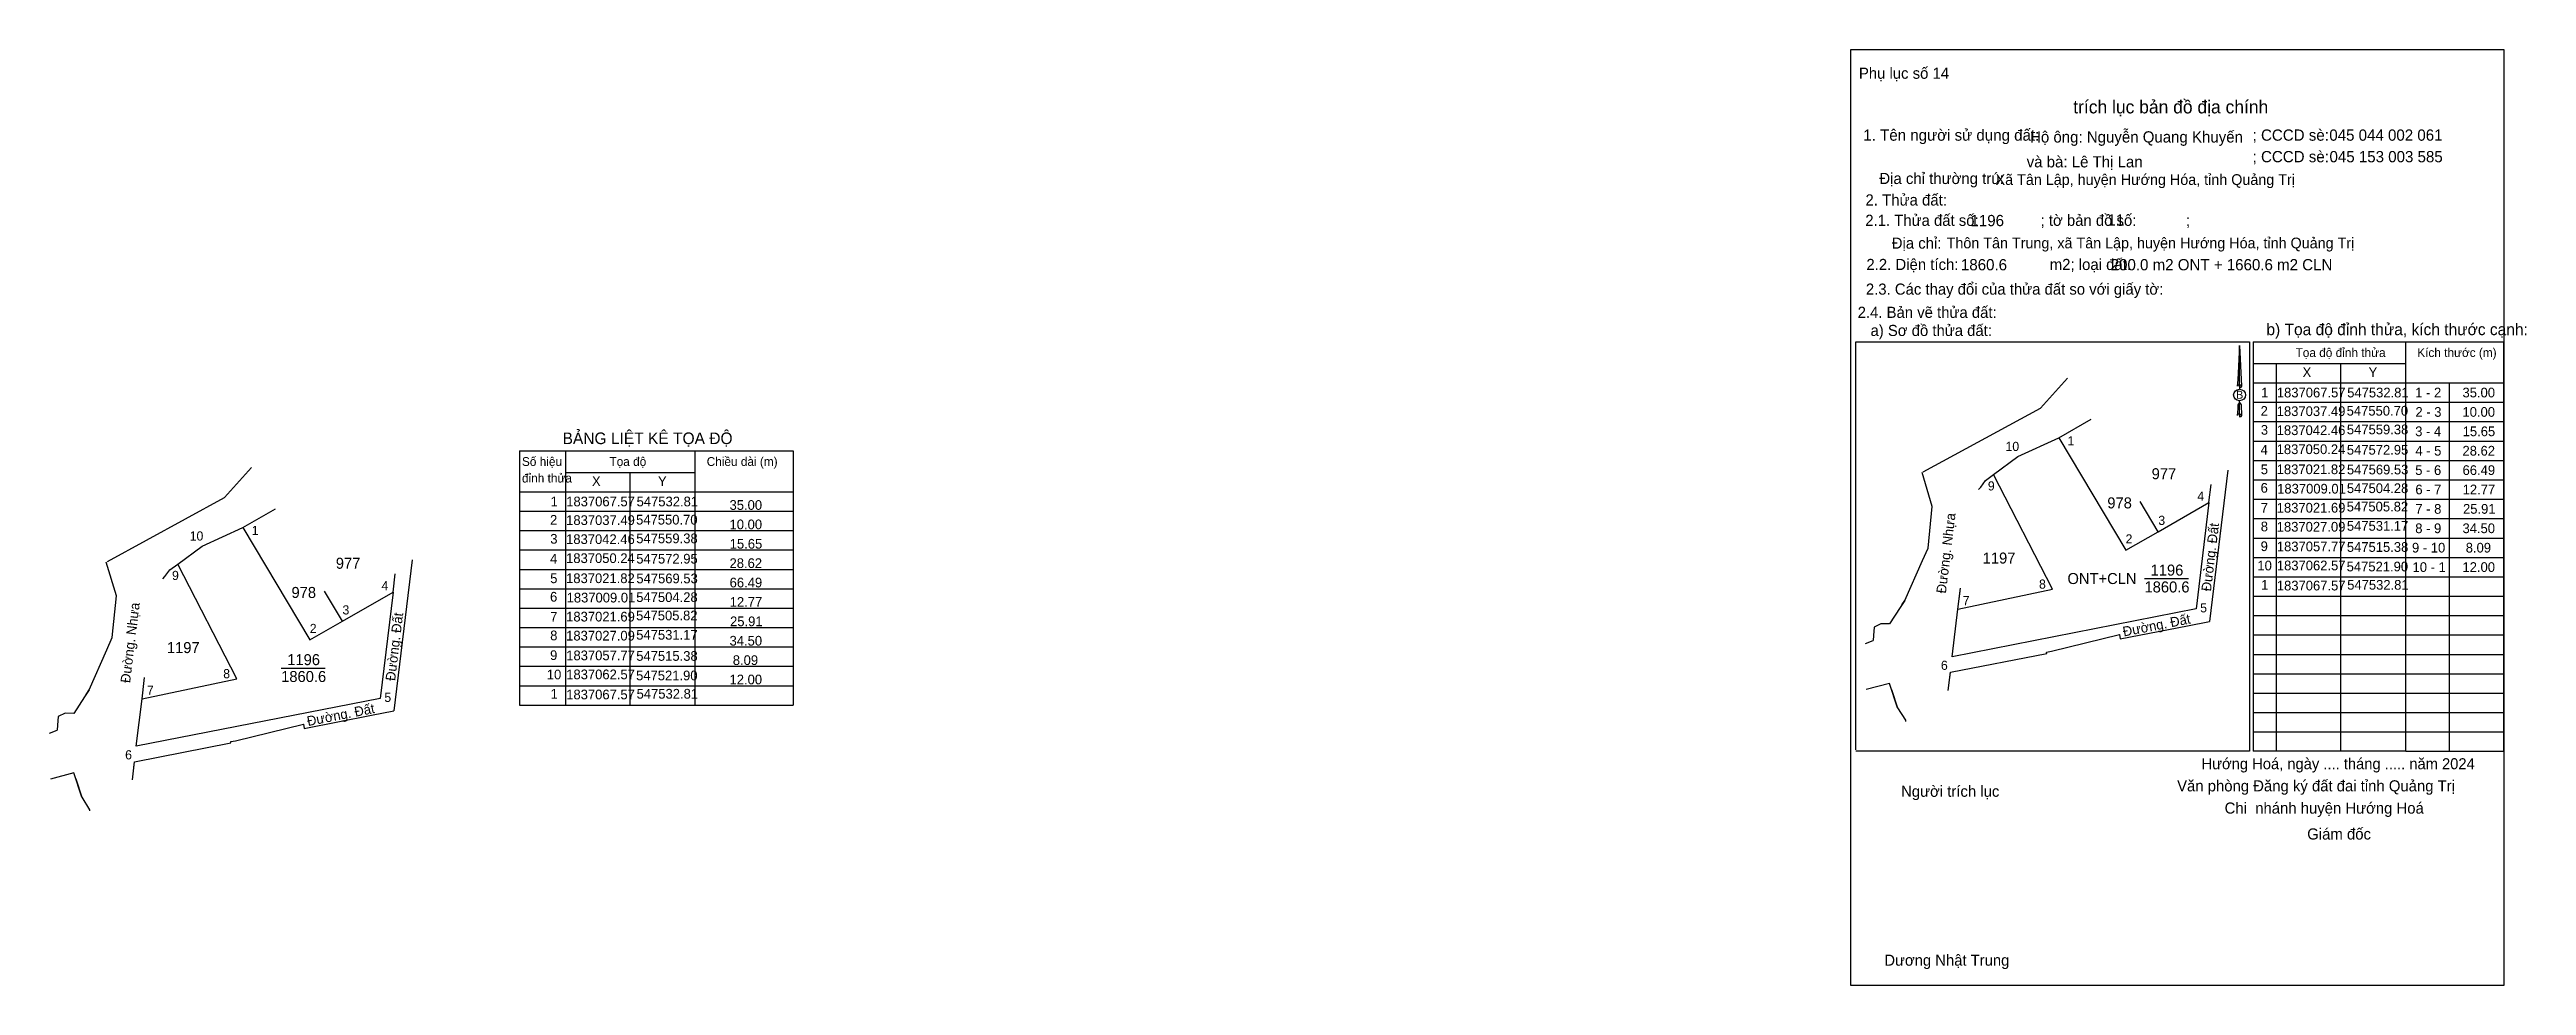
# Model space of a CAD drawing. Extents: x 546996 to 547658, y 1836921 to 1837171.
import ezdxf

# ---------------------------------------------------------------- set-up
doc = ezdxf.new("R2010")
doc.units = 0
for name, color, linetype in [('Level 1', 7, 'Continuous'), ('Level 10', 7, 'Continuous'), ('Level 13', 7, 'Continuous'), ('Level 23', 7, 'Continuous'), ('Level 27', 7, 'Continuous'), ('Level 3', 7, 'Continuous'), ('Level 36', 7, 'Continuous'), ('Level 40', 7, 'Continuous'), ('Level 42', 7, 'Continuous'), ('Level 49', 7, 'Continuous'), ('Level 52', 7, 'Continuous'), ('Level 53', 7, 'Continuous'), ('Level 6', 7, 'Continuous'), ('Level 7', 7, 'Continuous'), ('Level 8', 7, 'Continuous'), ('Level 9', 7, 'Continuous')]:
    doc.layers.add(name, color=color, linetype=linetype)

msp = doc.modelspace()

# ---------------------------------------------------------------- linework, layer by layer
at = {"layer": 'Level 1'}
for p, q in [((547625.61, 1836983.7), (547625.61, 1837093.26)), ((547625.61, 1837093.26), (547651.76, 1837093.26)), ((547651.76, 1837093.26), (547651.76, 1836983.7)), ((547584.89, 1837087.47), (547625.61, 1837087.47)), ((547584.75, 1837082.28), (547651.76, 1837082.28)), ((547637.23, 1837082.28), (547637.23, 1836983.7)), ((547584.75, 1837077.09), (547651.76, 1837077.09)), ((547584.75, 1837071.9), (547651.76, 1837071.9)), ((547584.75, 1837066.71), (547651.76, 1837066.71)), ((547584.75, 1837061.53), (547651.76, 1837061.53)), ((547584.75, 1837056.34), (547651.76, 1837056.34)), ((547584.75, 1837051.15), (547651.76, 1837051.15)), ((547584.75, 1837045.96), (547651.76, 1837045.96)), ((547584.75, 1837040.77), (547651.76, 1837040.77)), ((547584.75, 1837035.59), (547651.76, 1837035.59)), ((547584.75, 1837030.4), (547651.76, 1837030.4)), ((547584.75, 1837025.21), (547651.76, 1837025.21)), ((547584.75, 1837020.02), (547651.76, 1837020.02)), ((547584.75, 1837014.83), (547651.76, 1837014.83)), ((547584.75, 1837009.64), (547651.76, 1837009.64)), ((547584.75, 1837004.46), (547651.76, 1837004.46)), ((547584.75, 1836999.27), (547651.76, 1836999.27)), ((547584.75, 1836994.08), (547651.76, 1836994.08)), ((547584.75, 1836988.89), (547651.76, 1836988.89)), ((547625.61, 1836983.7), (547651.76, 1836983.7))]:
    msp.add_line(p, q, dxfattribs=at)
at = {"layer": 'Level 10'}
for p, q in [((547578.03, 1837058.92), (547573.15, 1837018.46)), ((547490.41, 1837022.19), (547487.56, 1837017.79)), ((547491.64, 1837024.09), (547490.41, 1837022.19)), ((547481.09, 1837012.52), (547483.16, 1837013.35)), ((547483.25, 1837014.66), (547483.16, 1837013.35)), ((547483.4, 1837016.94), (547483.25, 1837014.66)), ((547485.25, 1837017.82), (547483.4, 1837016.94)), ((547487.56, 1837017.79), (547485.25, 1837017.82)), ((547487.58, 1837001.86), (547481.34, 1837000.24)), ((547489.7, 1836995.37), (547487.58, 1837001.86))]:
    msp.add_line(p, q, dxfattribs=at)
msp.add_lwpolyline([(547505.82, 1837021.69), (547531.17, 1837027.09), (547515.38, 1837057.77), (547521.9, 1837062.57), (547532.81, 1837067.57), (547550.7, 1837037.49), (547559.38, 1837042.46), (547572.95, 1837050.24), (547569.53, 1837021.82), (547504.28, 1837009.01)], close=True, dxfattribs=at)
at = {"layer": 'Level 13'}
msp.add_line((547527.9, 1837075.54), (547535.12, 1837083.56), dxfattribs=at)
msp.add_lwpolyline([(547477.23, 1837171.47), (547651.86, 1837171.47), (547651.86, 1836921.04), (547477.23, 1836921.04)], close=True, dxfattribs=at)
at = {"layer": 'Level 23'}
msp.add_line((547496.57, 1837058.44), (547527.91, 1837075.54), dxfattribs=at)
for points in [[(547511.36, 1837053.77), (547511.95, 1837054.41), (547513.24, 1837056.19), (547515.38, 1837057.77), (547521.9, 1837062.57)], [(547490.86, 1837022.88), (547491.64, 1837024.09), (547496.39, 1837034.78), (547497.85, 1837038.08), (547498.96, 1837049.24), (547496.26, 1837058.27)], [(547569.53, 1837021.82), (547504.28, 1837009.01), (547505.82, 1837021.69), (547506.51, 1837027.36)], [(547529.53, 1837010.23), (547530.84, 1837010.49), (547549.03, 1837014.93), (547549.09, 1837014.94)], [(547549.03, 1837014.93), (547549.19, 1837013.75), (547567.2, 1837017.29), (547573.15, 1837018.46)], [(547549.03, 1837014.93), (547549.19, 1837013.75), (547567.2, 1837017.29), (547573.15, 1837018.46)], [(547503.24, 1837000), (547503.82, 1837004.85), (547529.6, 1837009.91), (547529.53, 1837010.23)], [(547503.65, 1837003.38), (547503.82, 1837004.85), (547529.6, 1837009.91), (547529.53, 1837010.23)], [(547488.1, 1837000.27), (547489.7, 1836995.37), (547491.79, 1836992.04), (547491.8, 1836991.7)]]:
    msp.add_lwpolyline(points, dxfattribs=at)
at = {"layer": 'Level 27'}
for p, q in [((547532.81, 1837067.57), (547541.48, 1837072.54)), ((547572.95, 1837050.24), (547573.54, 1837055.11)), ((547559.38, 1837042.46), (547554.59, 1837050.51)), ((547505.82, 1837021.69), (547506.41, 1837026.56))]:
    msp.add_line(p, q, dxfattribs=at)
at = {"layer": 'Level 3'}
for p, q in [((547478.57, 1837093.26), (547583.77, 1837093.26)), ((547478.57, 1836984.1), (547478.57, 1837093.26)), ((547583.77, 1837093.26), (547583.77, 1836983.7)), ((547584.75, 1837093.26), (547584.75, 1836983.7)), ((547584.75, 1837093.26), (547625.61, 1837093.26)), ((547590.92, 1837087.47), (547590.92, 1836983.7)), ((547608.1, 1837087.47), (547608.1, 1836983.7)), ((547583.77, 1836983.7), (547478.57, 1836983.7)), ((547625.61, 1836983.7), (547584.75, 1836983.7))]:
    msp.add_line(p, q, dxfattribs=at)
at = {"layer": 'Level 40'}
for p, q in [((547581.16, 1837092.25), (547580.66, 1837083.11)), ((547581.16, 1837092.25), (547581.71, 1837081.42)), ((547581.16, 1837092.25), (547581.71, 1837081.42)), ((547581.16, 1837081.78), (547581.16, 1837092.25)), ((547581.16, 1837092.25), (547581.71, 1837081.42)), ((547580.66, 1837083.11), (547580.54, 1837081.42)), ((547581.16, 1837081.78), (547581.16, 1837081.38)), ((547581.16, 1837081.38), (547581.16, 1837081.07)), ((547581.16, 1837081.07), (547581.16, 1837080.65)), ((547581.16, 1837081.07), (547581.16, 1837080.65)), ((547581.16, 1837081.07), (547581.16, 1837080.65)), ((547581.71, 1837081.42), (547581.71, 1837081.42)), ((547580.66, 1837075.3), (547580.54, 1837073.59)), ((547580.69, 1837076.4), (547580.66, 1837075.3)), ((547581.16, 1837077.01), (547580.69, 1837076.4)), ((547581.16, 1837077.01), (547581.16, 1837077.49)), ((547581.16, 1837077.01), (547581.16, 1837077.49)), ((547581.16, 1837077.01), (547581.16, 1837077.49)), ((547581.16, 1837077.01), (547581.59, 1837076.4)), ((547581.16, 1837077.01), (547581.59, 1837076.4)), ((547581.16, 1837077.01), (547581.59, 1837076.4)), ((547581.16, 1837073.95), (547581.16, 1837077.01)), ((547581.16, 1837073.95), (547581.16, 1837073.52)), ((547581.16, 1837073.52), (547581.16, 1837073.22)), ((547581.59, 1837076.4), (547581.71, 1837073.59)), ((547581.59, 1837076.4), (547581.71, 1837073.59)), ((547581.59, 1837076.4), (547581.71, 1837073.59)), ((547581.71, 1837073.59), (547581.71, 1837073.59))]:
    msp.add_line(p, q, dxfattribs=at)
msp.add_ellipse((547581.16, 1837079.04), major_axis=(1.61, 0), ratio=0.952727, dxfattribs=at)
for centre, start_param, end_param in [((547581.16, 1837081.4), 1.570796, 3.074452), ((547581.16, 1837081.4), 0.067141, 1.570796), ((547581.16, 1837081.4), 4.712389, 6.283185), ((547581.16, 1837073.56), 2.491069, 3.074278), ((547581.16, 1837073.56), 1.570796, 2.491069), ((547581.16, 1837073.56), 0.067141, 1.570796), ((547581.16, 1837073.56), 4.712389, 6.283185)]:
    msp.add_ellipse(centre, major_axis=(0.591, 0), ratio=0.614131, start_param=start_param, end_param=end_param, dxfattribs=at)
at = {"layer": 'Level 53'}
for p, q in [((547477.23, 1837171.47), (547477.23, 1837171.47)), ((547651.85, 1836921.04), (547651.85, 1836921.04))]:
    msp.add_line(p, q, dxfattribs=at)
at = {"layer": 'Level 7'}
for p, q in [((547042.35, 1837051.58), (547049.57, 1837059.6)), ((547121.17, 1837064.12), (547168.2, 1837064.12)), ((547121.17, 1837064.12), (547121.17, 1836996.06)), ((547133.51, 1837064.12), (547133.51, 1836996.06)), ((547168.2, 1837064.12), (547194.35, 1837064.12)), ((547168.2, 1836996.06), (547168.2, 1837064.12)), ((547194.35, 1837064.12), (547194.35, 1836996.06)), ((547121.17, 1837053.13), (547194.35, 1837053.13)), ((547133.51, 1837058.32), (547168.2, 1837058.32)), ((547150.69, 1837058.32), (547150.69, 1836996.06)), ((547011.02, 1837034.48), (547042.36, 1837051.58)), ((547047.25, 1837043.61), (547055.93, 1837048.58)), ((547121.17, 1837047.95), (547194.35, 1837047.95)), ((547121.17, 1837042.76), (547194.35, 1837042.76)), ((547092.48, 1837034.96), (547087.6, 1836994.5)), ((547121.17, 1837037.57), (547194.35, 1837037.57)), ((547073.83, 1837018.5), (547069.04, 1837026.56)), ((547087.4, 1837026.28), (547087.99, 1837031.15)), ((547121.17, 1837032.38), (547194.35, 1837032.38)), ((547121.17, 1837027.19), (547194.35, 1837027.19)), ((547121.17, 1837022), (547194.35, 1837022)), ((547121.17, 1837016.82), (547194.35, 1837016.82)), ((547121.17, 1837011.63), (547194.35, 1837011.63)), ((547121.17, 1837006.44), (547194.35, 1837006.44)), ((547006.09, 1837000.13), (547004.86, 1836998.23)), ((547020.27, 1836997.73), (547020.86, 1837002.6)), ((547057.47, 1837005.97), (547069.27, 1837005.97)), ((547121.17, 1837001.25), (547194.35, 1837001.25)), ((546997.85, 1836992.98), (546997.7, 1836990.7)), ((546999.7, 1836993.86), (546997.85, 1836992.98)), ((547002.01, 1836993.83), (546999.7, 1836993.86)), ((547004.86, 1836998.23), (547002.01, 1836993.83)), ((547121.17, 1836996.06), (547194.35, 1836996.06)), ((546995.53, 1836988.56), (546997.61, 1836989.39)), ((546997.7, 1836990.7), (546997.61, 1836989.39)), ((547002.03, 1836977.9), (546995.79, 1836976.28)), ((547004.15, 1836971.41), (547002.03, 1836977.9))]:
    msp.add_line(p, q, dxfattribs=at)
msp.add_lwpolyline([(547020.27, 1836997.73), (547045.62, 1837003.13), (547029.83, 1837033.81), (547036.35, 1837038.61), (547047.25, 1837043.61), (547065.15, 1837013.53), (547073.83, 1837018.5), (547087.4, 1837026.28), (547083.97, 1836997.86), (547018.73, 1836985.05)], close=True, dxfattribs=at)
for points in [[(547005.3, 1836998.92), (547006.09, 1837000.13), (547010.84, 1837010.82), (547012.3, 1837014.12), (547013.41, 1837025.28), (547010.71, 1837034.31)], [(547025.81, 1837029.81), (547026.4, 1837030.45), (547027.69, 1837032.23), (547029.83, 1837033.81), (547036.35, 1837038.61)], [(547083.97, 1836997.86), (547018.73, 1836985.05), (547020.27, 1836997.73), (547020.96, 1837003.41)], [(547063.48, 1836990.97), (547063.64, 1836989.8), (547081.65, 1836993.33), (547087.6, 1836994.5)], [(547063.48, 1836990.97), (547063.64, 1836989.8), (547081.65, 1836993.33), (547087.6, 1836994.5)], [(547017.69, 1836976.04), (547018.27, 1836980.89), (547044.04, 1836985.95), (547043.98, 1836986.28)], [(547018.09, 1836979.42), (547018.27, 1836980.89), (547044.04, 1836985.95), (547043.98, 1836986.28)], [(547043.98, 1836986.28), (547045.29, 1836986.53), (547063.48, 1836990.97), (547063.54, 1836990.98)], [(547002.55, 1836976.31), (547004.15, 1836971.41), (547006.24, 1836968.08), (547006.25, 1836967.74)]]:
    msp.add_lwpolyline(points, dxfattribs=at)
at = {"layer": 'Level 9'}
msp.add_line((547555.73, 1837029.93), (547567.53, 1837029.93), dxfattribs=at)

# ---------------------------------------------------------------- texts
at = {"layer": 'Level 1'}
for s, height, p in [('Phụ lục số 14', 2.9747, (547479.36, 1837163.64)), ('1. Tên người sử dụng đất:', 3.0153, (547480.55, 1837147.07)), ('Hộ ông: Nguyễn Quang Khuyến', 3.0021, (547525.13, 1837146.59)), ('; CCCD sè:', 3.015, (547584.65, 1837147.07)), ('045 044 002 061', 3.0153, (547605.15, 1837147.07)), ('Địa chỉ thường trú:', 2.9851, (547484.83, 1837135.48)), ('và bà: Lê Thị Lan', 3.0021, (547524.22, 1837139.93)), ('; CCCD sè:', 3.015, (547584.65, 1837141.3)), ('045 153 003 585', 3.0153, (547605.2, 1837141.3)), ('2. Thửa đất:', 2.9915, (547481.11, 1837129.73)), ('2.1. Thửa đất số:               ; tờ bản đồ số:            ;', 2.9747, (547481.07, 1837124.29)), ('Địa chỉ:', 2.975, (547488.15, 1837118.19)), ('2.2. Diện tích:                      m2; loại đất:                                   ', 2.9851, (547481.36, 1837112.47)), ('2.3. Các thay đổi của thửa đất so với giấy tờ:', 2.9747, (547481.23, 1837105.88)), ('2.4. Bản vẽ thửa đất: ', 2.9747, (547479.03, 1837099.67)), ('a) Sơ đồ thửa đất: ', 2.9747, (547482.47, 1837094.82)), ('Tọa độ đỉnh thửa', 2.3626, (547596.13, 1837089.2)), ('Kích thước (m)', 2.3626, (547628.67, 1837089.2)), ('Hướng Hoá, ngày .... tháng ..... năm 2024', 2.9441, (547570.98, 1836978.9)), ('Người trích lục', 2.9747, (547490.64, 1836971.52)), ('Văn phòng Đăng ký đất đai tỉnh Quảng Trị', 2.9747, (547564.45, 1836972.97)), (' Chi  nhánh huyện Hướng Hoá', 2.9747, (547576.05, 1836967.02)), (' Giám đốc', 2.98, (547598.13, 1836960.09)), ('Dương Nhật Trung', 2.9623, (547486.16, 1836926.33))]:
    msp.add_text(s, height=height, dxfattribs=at).set_placement(p)
at = {"layer": 'Level 10'}
msp.add_text('b) Tọa độ đỉnh thửa, kích thước cạnh:', height=3.1054, dxfattribs=at).set_placement((547588.33, 1837095.04))
at = {"layer": 'Level 13'}
for s, p in [('1196', (547557.36, 1837030.71)), ('ONT+CLN', (547535.13, 1837028.45)), ('1860.6', (547555.73, 1837026.2))]:
    msp.add_text(s, height=2.943, dxfattribs=at).set_placement(p)
at = {"layer": 'Level 36'}
for s, p in [('977', (547557.64, 1837056.5)), ('978', (547545.79, 1837048.69)), ('1197', (547512.46, 1837033.94))]:
    msp.add_text(s, height=2.943, dxfattribs=at).set_placement(p)
at = {"layer": 'Level 40'}
msp.add_text('B', height=2.11, dxfattribs=at).set_placement((547580.25, 1837078.04))
at = {"layer": 'Level 42'}
msp.add_text(' trích lục bản đồ địa chính', height=3.49, dxfattribs=at).set_placement((547535.38, 1837154.38))
at = {"layer": 'Level 49'}
for rotation, p in [(83.12312, (547573.49, 1837026.39)), (11.10725, (547550.2, 1837014.4))]:
    msp.add_text('Ðường. Đất', height=2.6, rotation=rotation, dxfattribs=at).set_placement(p)
at = {"layer": 'Level 52'}
for s, height, p in [('X', 2.6, (547598, 1837083.83)), ('Y', 2.6, (547615.65, 1837083.83)), ('1', 2.6, (547586.92, 1837078.39)), ('1837067.57', 2.599, (547591.12, 1837078.39)), ('547532.81', 2.599, (547609.93, 1837078.39)), ('1 - 2', 2.599, (547628.12, 1837078.39)), ('35.00', 2.599, (547640.76, 1837078.39)), ('2', 2.6, (547586.78, 1837073.46)), ('1837037.49', 2.599, (547591.09, 1837073.4)), ('547550.70', 2.599, (547609.79, 1837073.52)), ('2 - 3', 2.599, (547628.18, 1837073.2)), ('10.00', 2.599, (547640.76, 1837073.2)), ('4', 2.6, (547586.77, 1837063.07)), ('3', 2.6, (547586.84, 1837068.4)), ('1837050.24', 2.599, (547591.07, 1837063.22)), ('1837042.46', 2.599, (547591.08, 1837068.31)), ('547559.38', 2.599, (547609.84, 1837068.51)), ('547572.95', 2.599, (547609.84, 1837063.07)), ('3 - 4', 2.599, (547628.11, 1837068.01)), ('15.65', 2.599, (547640.81, 1837068.01)), ('5', 2.6, (547586.82, 1837057.84)), ('1837021.82', 2.599, (547591.08, 1837057.85)), ('547569.53', 2.599, (547609.86, 1837057.79)), ('4 - 5', 2.599, (547628.16, 1837062.82)), ('5 - 6', 2.599, (547628.12, 1837057.63)), ('28.62', 2.599, (547640.76, 1837062.82)), ('66.49', 2.599, (547640.78, 1837057.63)), ('6', 2.6, (547586.78, 1837052.89)), ('1837009.01', 2.599, (547591.21, 1837052.66)), ('547504.28', 2.599, (547609.84, 1837052.79)), ('6 - 7', 2.599, (547628.16, 1837052.45)), ('12.77', 2.599, (547640.8, 1837052.45)), ('7', 2.6, (547586.82, 1837047.55)), ('1837021.69', 2.599, (547591.09, 1837047.57)), ('547505.82', 2.599, (547609.8, 1837047.88)), ('7 - 8', 2.599, (547628.16, 1837047.26)), ('25.91', 2.599, (547640.9, 1837047.26)), ('9', 2.6, (547586.79, 1837037.27)), ('8', 2.6, (547586.82, 1837042.55)), ('1837027.09', 2.599, (547591.09, 1837042.48)), ('1837057.77', 2.599, (547591.12, 1837037.21)), ('547531.17', 2.599, (547609.84, 1837042.71)), ('547515.38', 2.599, (547609.84, 1837037.06)), ('9 - 10', 2.599, (547627.26, 1837036.88)), ('8 - 9', 2.599, (547628.13, 1837042.07)), ('34.50', 2.599, (547640.76, 1837042.07)), ('8.09', 2.599, (547641.63, 1837036.88)), ('10', 2.599, (547585.92, 1837032.1)), ('1837062.57', 2.599, (547591.12, 1837032.12)), ('547521.90', 2.599, (547609.79, 1837031.84)), ('10 - 1', 2.599, (547627.41, 1837031.69)), ('12.00', 2.599, (547640.76, 1837031.69)), ('1', 2.6, (547586.92, 1837026.93)), ('1837067.57', 2.599, (547591.12, 1837026.74)), ('547532.81', 2.599, (547609.93, 1837026.94))]:
    msp.add_text(s, height=height, dxfattribs=at).set_placement(p)
at = {"layer": 'Level 6'}
for s, height, p in [('Xã Tân Lập, huyện Hướng Hóa, tỉnh Quảng Trị', 2.8646, (547515.92, 1837135.24)), ('1196', 3.015, (547509.19, 1837124.2)), ('11', 3.015, (547545.84, 1837124.36)), ('Thôn Tân Trung, xã Tân Lập, huyện Hướng Hóa, tỉnh Quảng Trị', 2.8646, (547502.83, 1837118.27)), ('1860.6', 3.015, (547506.64, 1837112.39)), ('200.0 m2 ONT + 1660.6 m2 CLN', 3.0153, (547546.69, 1837112.39)), ('.', 2.43, (547548.66, 1837105.97))]:
    msp.add_text(s, height=height, dxfattribs=at).set_placement(p)
at = {"layer": 'Level 7'}
for s, height, p in [('BẢNG LIỆT KÊ TỌA ĐỘ', 3.1054, (547132.72, 1837065.89)), ('Số hiệu', 2.363, (547121.86, 1837060.05)), ('Tọa độ ', 2.363, (547145.26, 1837060.05)), ('Chiều dài (m)', 2.3626, (547171.26, 1837060.05)), ('đỉnh thửa', 2.363, (547121.86, 1837055.62)), ('X', 2.6, (547140.58, 1837054.68)), ('Y', 2.6, (547158.24, 1837054.68)), ('2', 2.6, (547129.37, 1837044.31)), ('1', 2.6, (547129.51, 1837049.24)), ('1837037.49', 2.599, (547133.68, 1837044.25)), ('1837067.57', 2.599, (547133.7, 1837049.24)), ('547550.70', 2.599, (547152.38, 1837044.37)), ('547532.81', 2.599, (547152.52, 1837049.24)), ('35.00', 2.599, (547177.37, 1837048.3)), ('10.00', 2.599, (547177.37, 1837043.11)), ('10', 2.453, (547033.01, 1837040.09)), ('1', 2.45, (547049.6, 1837041.57)), ('3', 2.6, (547129.43, 1837039.25)), ('1837042.46', 2.599, (547133.66, 1837039.16)), ('547559.38', 2.599, (547152.42, 1837039.37)), ('15.65', 2.599, (547177.42, 1837037.92)), ('977', 2.943, (547072.08, 1837032.54)), ('4', 2.6, (547129.36, 1837033.92)), ('1837050.24', 2.599, (547133.66, 1837034.07)), ('547572.95', 2.599, (547152.43, 1837033.93)), ('28.62', 2.599, (547177.37, 1837032.74)), ('9', 2.45, (547028.29, 1837029.53)), ('978', 2.943, (547060.23, 1837024.73)), ('4', 2.45, (547084.31, 1837026.81)), ('6', 2.6, (547129.37, 1837023.74)), ('5', 2.6, (547129.41, 1837028.69)), ('1837021.82', 2.599, (547133.66, 1837028.7)), ('1837009.01', 2.599, (547133.8, 1837023.52)), ('547504.28', 2.599, (547152.42, 1837023.64)), ('547569.53', 2.599, (547152.45, 1837028.65)), ('66.49', 2.599, (547177.39, 1837027.55)), ('3', 2.45, (547073.87, 1837020.31)), ('7', 2.6, (547129.41, 1837018.41)), ('1837021.69', 2.599, (547133.68, 1837018.43)), ('547505.82', 2.599, (547152.38, 1837018.74)), ('12.77', 2.599, (547177.41, 1837022.36)), ('25.91', 2.599, (547177.51, 1837017.17)), ('1197', 2.943, (547026.91, 1837009.98)), ('2', 2.45, (547065.12, 1837015.34)), ('8', 2.6, (547129.41, 1837013.4)), ('1837027.09', 2.599, (547133.68, 1837013.34)), ('547531.17', 2.599, (547152.42, 1837013.57)), ('34.50', 2.599, (547177.37, 1837011.98)), ('1196', 2.943, (547059.1, 1837006.75)), ('9', 2.6, (547129.38, 1837008.12)), ('1837057.77', 2.599, (547133.7, 1837008.06)), ('547515.38', 2.599, (547152.42, 1837007.91)), ('8.09', 2.599, (547178.24, 1837006.79)), ('7', 2.45, (547021.57, 1836998.82)), ('8', 2.45, (547041.98, 1837003.25)), ('1860.6', 2.943, (547057.47, 1837002.24)), ('5', 2.45, (547085.07, 1836996.91)), ('10', 2.599, (547128.51, 1837002.95)), ('1', 2.6, (547129.51, 1836997.78)), ('1837062.57', 2.599, (547133.7, 1837002.97)), ('1837067.57', 2.599, (547133.7, 1836997.6)), ('547521.90', 2.599, (547152.38, 1837002.69)), ('547532.81', 2.599, (547152.52, 1836997.79)), ('12.00', 2.599, (547177.37, 1837001.61)), ('6', 2.45, (547015.75, 1836981.53))]:
    msp.add_text(s, height=height, dxfattribs=at).set_placement(p)
for s, rotation, p in [('Đường. Nhựa', 83.05369, (547017.06, 1837001.87)), ('Ðường. Đất', 83.12312, (547087.93, 1837002.43)), ('Ðường. Đất', 11.10725, (547064.65, 1836990.44))]:
    msp.add_text(s, height=2.6, rotation=rotation, dxfattribs=at).set_placement(p)
at = {"layer": 'Level 8'}
msp.add_text('Đường. Nhựa', height=2.6, rotation=83.05369, dxfattribs=at).set_placement((547502.61, 1837025.83))
at = {"layer": 'Level 9'}
for s, height, p in [('10', 2.453, (547518.56, 1837064.05)), ('1', 2.45, (547535.15, 1837065.53)), ('9', 2.45, (547513.84, 1837053.49)), ('4', 2.45, (547569.86, 1837050.76)), ('3', 2.45, (547559.42, 1837044.27)), ('2', 2.45, (547550.67, 1837039.3)), ('8', 2.45, (547527.53, 1837027.21)), ('7', 2.45, (547507.12, 1837022.78)), ('5', 2.45, (547570.62, 1837020.87)), ('6', 2.45, (547501.3, 1837005.49))]:
    msp.add_text(s, height=height, dxfattribs=at).set_placement(p)

doc.saveas('drawing.dxf')
